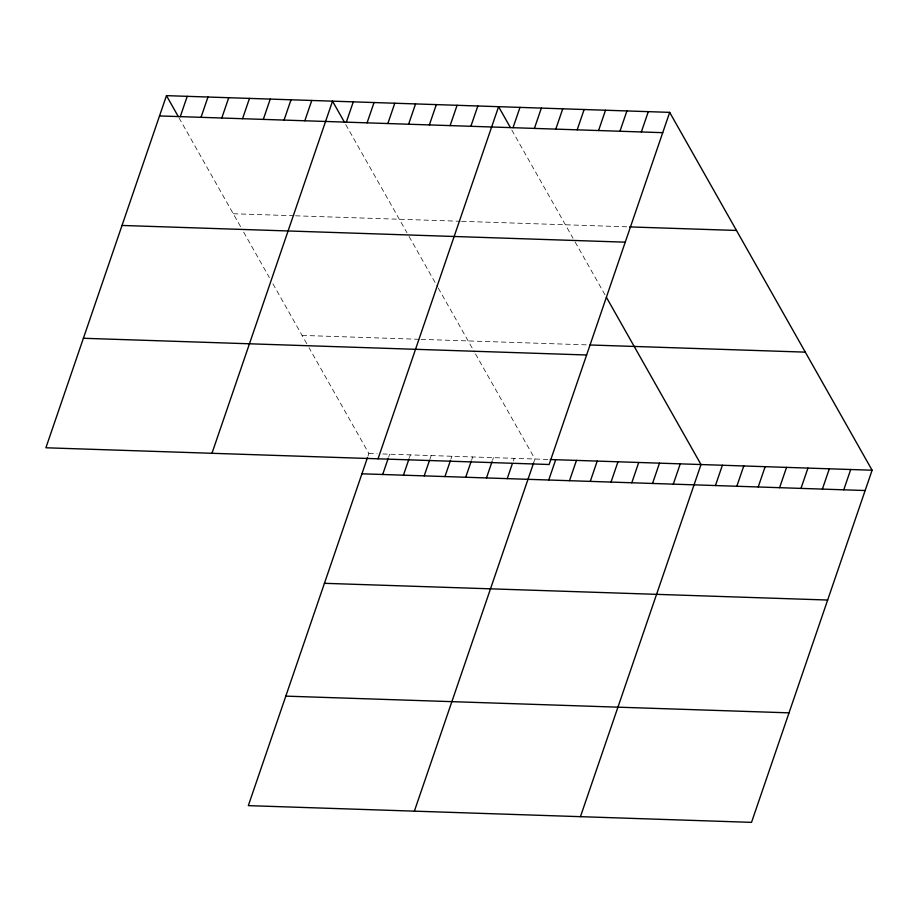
<?xml version="1.0" encoding="UTF-8"?>
<svg xmlns="http://www.w3.org/2000/svg" width="918" height="918" viewBox="0 0 918 918"><rect width="100%" height="100%" fill="white"/><g stroke="black" fill="none" stroke-linecap="round" stroke-linejoin="round"><path stroke-width="0.69" stroke-dasharray="4.59 3.44" d="M367.946 456.212L368.875 453.503L309.033 347.715M388.704 456.9L389.634 454.192M409.462 457.589L410.392 454.88M429.762 459.631L431.15 455.569M450.979 458.966L451.908 456.257M471.737 459.654L472.667 456.946M492.496 460.343L493.425 457.646M513.254 461.043L514.183 458.334M533.553 463.085L534.942 459.023L475.099 353.223M233.264 213.733L294.15 215.764M295.539 215.81L460.216 221.272M461.593 221.318L628.119 226.861M302.079 335.414L419.71 339.316M421.098 339.362L587.153 344.881M368.875 453.503L377.183 453.779M382.714 453.962L548.78 459.482M511.808 130.046L573.039 238.29M575.116 241.973L605.008 294.827M345.742 124.538L406.972 232.77M409.061 236.465L437.553 286.852M438.253 288.08L474.411 351.996M178.987 117.791L240.906 227.251M243.683 232.174L269.41 277.649M272.887 283.788L308.345 346.476"/><path stroke-width="1.38" d="M166.468 95.644L45.9 447.777L549.125 464.497L669.681 112.363L166.468 95.644L178.287 116.552M180.272 116.643L187.226 96.333M201.031 117.332L207.973 97.021M221.789 118.02L228.731 97.71M242.547 118.709L249.489 98.398M263.305 119.397L270.248 99.087M284.064 120.086L291.006 99.787M304.822 120.774L311.764 100.475M211.966 453.297L332.523 101.164L344.353 122.071M346.327 122.151L353.281 101.852M367.085 122.84L374.039 102.541M387.844 123.54L394.797 103.229M408.602 124.228L415.556 103.918M429.36 124.917L436.314 104.606M450.118 125.605L457.072 105.295M470.877 126.294L477.83 105.983M367.487 457.566L248.319 805.637L751.532 822.356L872.1 470.223L669.681 112.363M378.032 458.816L498.589 106.683L510.419 127.591M382.68 474.503L388.245 458.254M513.024 127.694L519.978 107.395M403.438 475.191L409.003 458.943M534.414 128.405L541.368 108.094M424.196 475.88L429.303 460.985M555.803 129.117L562.745 108.806M444.955 476.568L450.52 460.32M577.181 129.828L584.135 109.517M465.713 477.257L471.278 461.008M598.57 130.54L605.524 110.229M486.471 477.945L492.037 461.697M619.96 131.251L626.914 110.94M507.229 478.634L512.324 463.739M641.349 131.963L648.303 111.652M414.374 811.156L533.553 463.085M548.746 480.011L555.7 459.711M569.504 480.699L576.458 460.4M590.263 481.399L597.216 461.088M611.021 482.088L617.975 461.777M631.779 482.776L638.733 462.465M652.537 483.465L659.491 463.154M673.296 484.153L680.249 463.842M580.44 816.676L701.008 464.542L606.396 297.283M715.443 485.553L722.386 465.242M736.821 486.265L743.775 465.954M758.211 486.976L765.164 466.665M779.6 487.688L786.554 467.377M800.989 488.399L807.943 468.088M822.379 489.11L829.321 468.8M843.757 489.822L850.711 469.511M159.514 115.943L662.739 132.674M629.553 226.907L736.477 230.452M122.014 225.449L625.238 242.168M589.918 344.973L805.304 352.133M83.389 338.272L586.613 354.991M550.169 459.528L872.1 470.223M361.921 473.803L865.146 490.522M324.433 583.309L827.657 600.028M285.808 696.131L789.032 712.85"/></g></svg>
